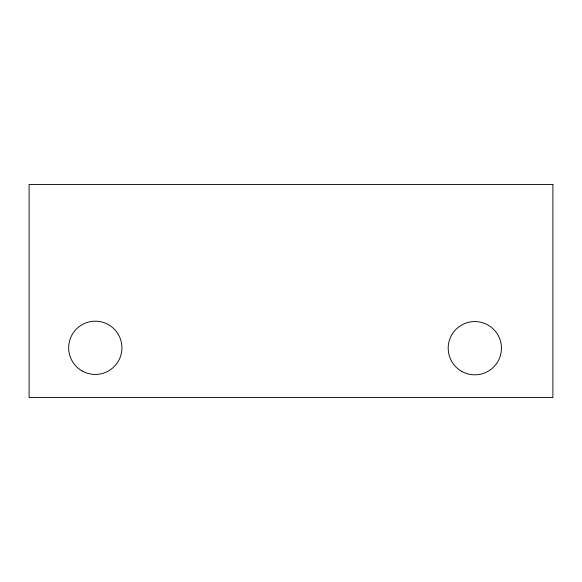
<?xml version="1.0" encoding="UTF-8"?>
<svg xmlns="http://www.w3.org/2000/svg" width="582" height="582" viewBox="0 0 582 582"><rect width="100%" height="100%" fill="white"/><g stroke="black" fill="none" stroke-linecap="round" stroke-linejoin="round"><path stroke-width="0.87" d="M552.9 184.465L29.1 184.465L29.1 397.535L552.9 397.535L552.9 184.465M81.975 370.88A26.634 26.634 0 0 0 121.922 347.818A26.634 26.634 0 0 0 81.975 324.749A26.634 26.634 0 0 0 81.975 370.88M461.504 371.258A26.634 26.634 0 0 0 501.451 348.196A26.634 26.634 0 0 0 461.504 325.127A26.634 26.634 0 0 0 461.504 371.258"/></g></svg>
